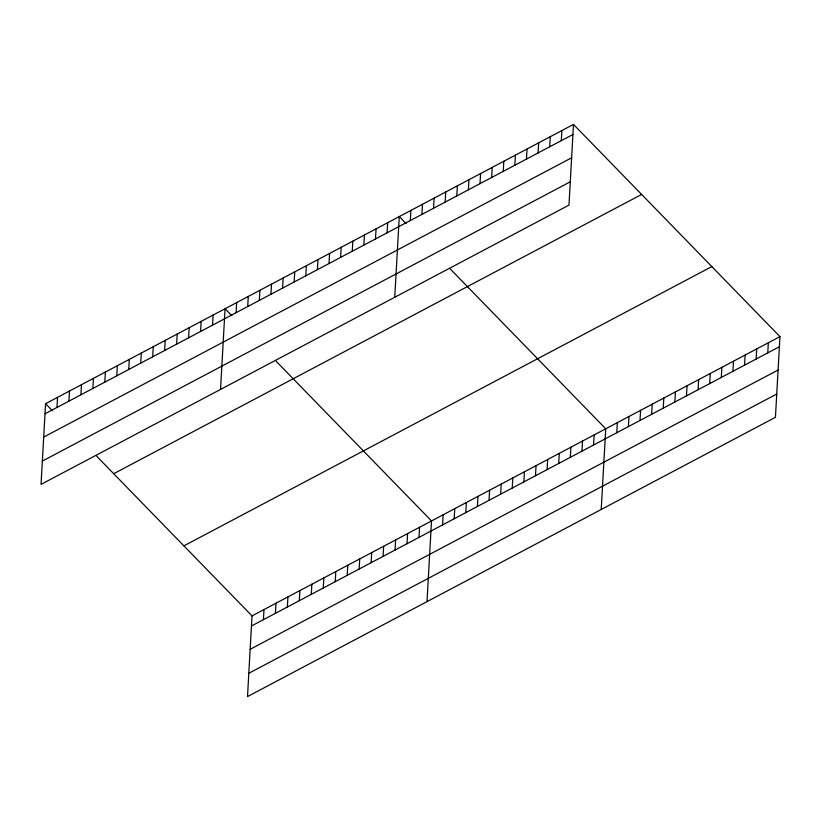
<?xml version="1.0" encoding="UTF-8"?>
<svg xmlns="http://www.w3.org/2000/svg" width="821" height="821" viewBox="0 0 821 821"><rect width="100%" height="100%" fill="white"/><g stroke="black" fill="none" stroke-linecap="round" stroke-linejoin="round"><path stroke-width="1.23" d="M45.566 403.686L41.05 484.38L568.974 205.106L573.489 124.412L45.566 403.686L52.38 410.685M56.967 407.452L57.532 397.354M68.933 401.12L69.498 391.022M80.899 394.788L81.464 384.69M92.865 388.456L93.43 378.358M104.831 382.134L105.396 372.026M116.798 375.802L117.362 365.704M128.764 369.471L129.328 359.372M140.73 363.139L141.294 353.04M152.696 356.807L153.26 346.708M164.662 350.485L165.226 340.376M176.628 344.153L177.192 334.044M188.594 337.821L189.158 327.723M200.56 331.489L201.124 321.391M212.526 325.157L213.091 315.059M220.541 389.421L225.057 308.727L231.871 315.736M236.109 312.688L236.674 302.58M247.716 306.541L248.281 296.443M259.333 300.394L259.898 290.295M96.662 456.209L252.026 615.894L247.511 696.588L775.435 417.314L779.95 336.62L573.489 124.412M270.951 294.257L271.515 284.148M263.428 619.67L263.993 609.572M282.568 288.109L283.132 278.011M275.394 613.338L275.959 603.24M294.175 281.962L294.739 271.864M287.36 607.006L287.925 596.908M305.792 275.825L306.356 265.717M317.409 269.678L317.973 259.58M299.326 600.674L299.891 590.576M329.026 263.531L329.59 253.432M311.292 594.353L311.857 584.244M340.633 257.394L341.197 247.285M323.258 588.021L323.823 577.912M352.25 251.247L352.814 241.148M335.225 581.689L335.789 571.59M363.867 245.099L364.432 235.001M347.191 575.357L347.755 565.259M375.484 238.962L376.049 228.854M359.157 569.025L359.721 558.927M387.091 232.815L387.656 222.717M371.123 562.693L371.687 552.595M394.757 297.264L399.273 216.57L406.087 223.569M383.089 556.371L383.653 546.263M410.326 220.531L410.89 210.422M395.055 550.039L395.619 539.931M421.932 214.384L422.497 204.285M407.021 543.707L407.585 533.609M433.55 208.236L434.114 198.138M418.987 537.375L419.552 527.277M445.167 202.089L445.731 191.991M427.002 601.639L431.518 520.945L276.154 361.25M456.784 195.952L457.348 185.844M442.57 524.906L443.135 514.798M468.391 189.805L468.955 179.707M454.177 518.759L454.742 508.661M480.008 183.658L480.572 173.559M465.794 512.612L466.359 502.514M491.625 177.521L492.19 167.412M477.412 506.475L477.976 496.366M503.242 171.373L503.807 161.275M489.029 500.328L489.593 490.229M514.849 165.226L515.414 155.128M500.636 494.18L501.2 484.082M526.466 159.089L527.031 148.981M512.253 488.033L512.817 477.935M538.083 152.942L538.648 142.844M523.87 481.896L524.434 471.798M549.69 146.795L550.265 136.697M535.487 475.749L536.051 465.651M561.307 140.658L561.872 130.549M547.094 469.602L547.658 459.503M558.711 463.465L559.275 453.356M570.328 457.318L570.893 447.219M581.945 451.17L582.51 441.072M593.552 445.033L594.117 434.925M601.218 509.482L605.734 428.788L450.37 269.093M616.787 432.739L617.351 422.641M628.393 426.602L628.958 416.493M640.011 420.455L640.575 410.356M651.628 414.307L652.192 404.209M663.245 408.17L663.809 398.062M674.852 402.023L675.416 391.925M686.469 395.876L687.033 385.778M698.086 389.739L698.65 379.63M709.703 383.592L710.268 373.493M721.31 377.444L721.875 367.346M732.927 371.308L733.492 361.199M744.544 365.16L745.109 355.062M756.162 359.013L756.726 348.915M767.768 352.866L768.333 342.768M45.001 413.784L572.925 134.511M43.698 437.08L571.621 157.806M42.353 461.084L570.277 181.81M113.698 473.717L641.622 194.444M183.894 545.862L711.817 266.589M252.026 615.894L779.95 336.62M251.462 626.002L779.386 346.729M250.159 649.298L778.082 370.025M248.814 673.292L776.738 394.029"/></g></svg>
